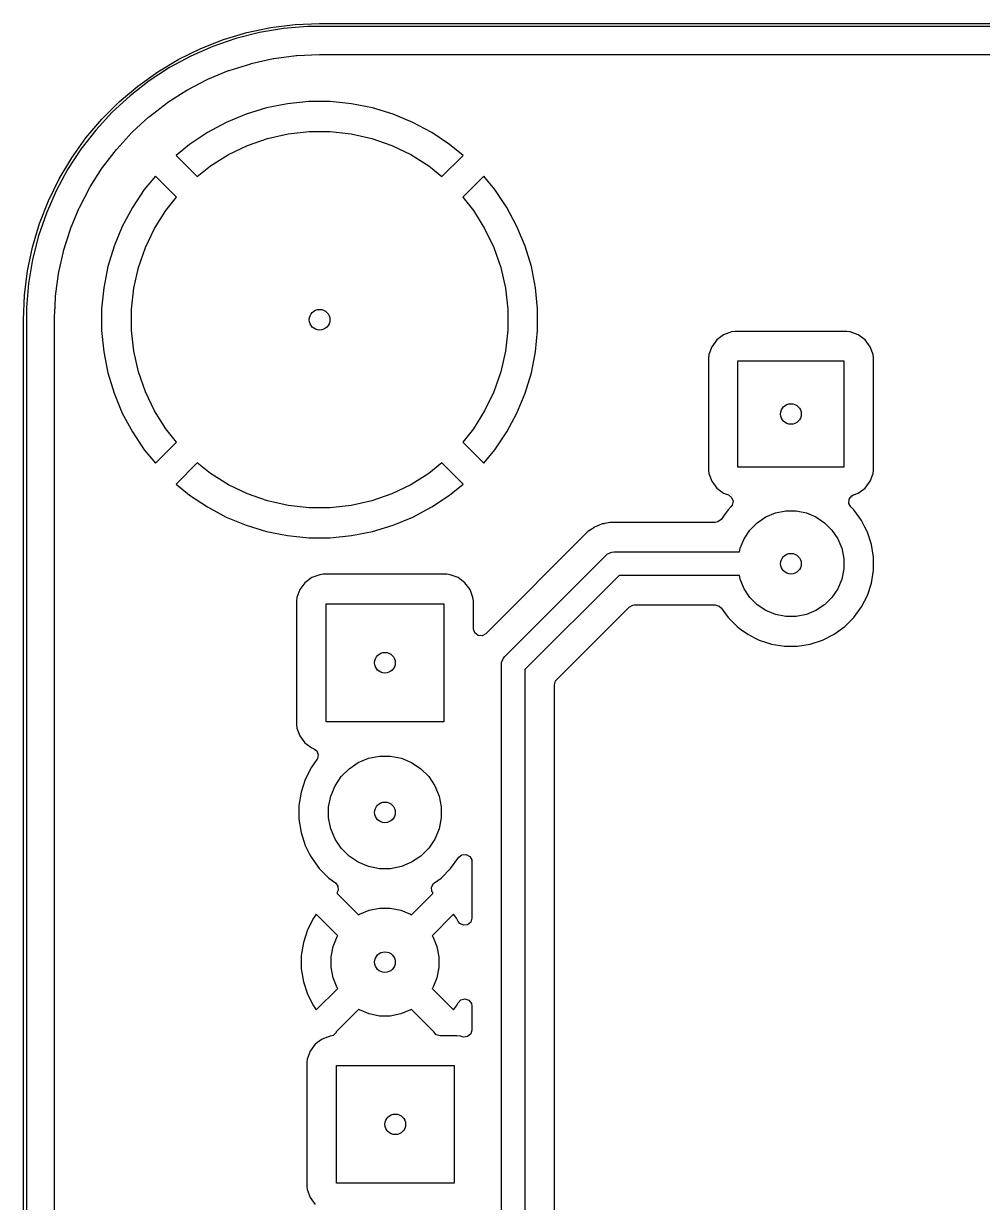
# Model space of a CAD drawing. Header units: millimetres. Extents: x 121.3 to 153.8, y -119.7 to -62.2.
# Drawn here: x 121.27 to 137.55, y -82.19 to -62.18 of the extents above; entities that cross this region are included whole.
import ezdxf

# ---------------------------------------------------------------- set-up
doc = ezdxf.new("R2010")
doc.units = ezdxf.units.MM
doc.layers.add('BLACK', color=250, linetype='CONTINUOUS')

msp = doc.modelspace()

# ---------------------------------------------------------------- linework, layer by layer
at = {"layer": 'BLACK', "linetype": 'CONTINUOUS'}
for p, q in [((125.472912, -62.253534), (125.885039, -62.202163)), ((125.885039, -62.202163), (126.3, -62.185)), ((126.3, -62.185), (148.8, -62.185)), ((124.668385, -62.457268), (125.066435, -62.338764)), ((125.278181, -62.336721), (124.879239, -62.437747)), ((125.066435, -62.338764), (125.472912, -62.253534)), ((125.684103, -62.268985), (125.278181, -62.336721)), ((126.094232, -62.235), (125.684103, -62.268985)), ((126.3, -62.235), (126.094232, -62.235)), ((148.8, -62.235), (126.3, -62.235)), ((123.908364, -62.790644), (124.28148, -62.608239)), ((124.490002, -62.571372), (124.113129, -62.736684)), ((124.28148, -62.608239), (124.668385, -62.457268)), ((124.879239, -62.437747), (124.490002, -62.571372)), ((123.551585, -63.003238), (123.908364, -62.790644)), ((124.113129, -62.736684), (123.751195, -62.932553)), ((125.140709, -62.862649), (125.513405, -62.780025)), ((125.513405, -62.780025), (125.524025, -62.778152)), ((125.524025, -62.778152), (125.902495, -62.728326)), ((125.902495, -62.728326), (125.913226, -62.727386)), ((125.913226, -62.727386), (126.297297, -62.710617)), ((126.297297, -62.710617), (126.302706, -62.7105)), ((126.302706, -62.7105), (126.365892, -62.7105)), ((126.365892, -62.7105), (148.734108, -62.7105)), ((123.213581, -63.244569), (123.551585, -63.003238)), ((123.751195, -62.932553), (123.406671, -63.157641)), ((124.403412, -63.130003), (124.756095, -62.983917)), ((124.756095, -62.983917), (124.766227, -62.98023)), ((124.766227, -62.98023), (125.130295, -62.86544)), ((125.130295, -62.86544), (125.140709, -62.862649)), ((123.406671, -63.157641), (123.081912, -63.410411)), ((124.055045, -63.310822), (124.393638, -63.134561)), ((124.393638, -63.134561), (124.403412, -63.130003)), ((123.081912, -63.410411), (122.779136, -63.689136)), ((122.89666, -63.512987), (123.213581, -63.244569)), ((123.723744, -63.521325), (124.0457, -63.316217)), ((124.0457, -63.316217), (124.055045, -63.310822)), ((122.602987, -63.80666), (122.89666, -63.512987)), ((123.41206, -63.759896), (123.714905, -63.527515)), ((123.714905, -63.527515), (123.723744, -63.521325)), ((125.756443, -63.545632), (125.399909, -63.61655)), ((126.118234, -63.51), (125.756443, -63.545632)), ((126.481766, -63.51), (126.118234, -63.51)), ((126.843556, -63.545632), (126.481766, -63.51)), ((127.20009, -63.61655), (126.843556, -63.545632)), ((122.334569, -64.123581), (122.602987, -63.80666)), ((122.779136, -63.689136), (122.500411, -63.991912)), ((123.122352, -64.024726), (123.403791, -63.766834)), ((123.403791, -63.766834), (123.41206, -63.759896)), ((125.052002, -63.722086), (124.716135, -63.861207)), ((125.399898, -63.616553), (125.052002, -63.722086)), ((125.399909, -63.61655), (125.399898, -63.616553)), ((127.200101, -63.616553), (127.20009, -63.61655)), ((127.547997, -63.722086), (127.200101, -63.616553)), ((127.883864, -63.861207), (127.547997, -63.722086)), ((122.500411, -63.991912), (122.247641, -64.316671)), ((124.71613, -63.861209), (124.395537, -64.03257)), ((124.716135, -63.861207), (124.71613, -63.861209)), ((127.883869, -63.861209), (127.883864, -63.861207)), ((128.204462, -64.03257), (127.883869, -63.861209)), ((122.093238, -64.461585), (122.334569, -64.123581)), ((122.856834, -64.313791), (123.114726, -64.032352)), ((123.114726, -64.032352), (123.122352, -64.024726)), ((124.395519, -64.032581), (124.093258, -64.234545)), ((124.395537, -64.03257), (124.395519, -64.032581)), ((125.075413, -64.253585), (125.414126, -64.135065)), ((125.414126, -64.135065), (125.76398, -64.055213)), ((125.76398, -64.055213), (126.120575, -64.015034)), ((126.120575, -64.015034), (126.479425, -64.015034)), ((126.479425, -64.015034), (126.83602, -64.055213)), ((126.83602, -64.055213), (127.185874, -64.135065)), ((127.185874, -64.135065), (127.524587, -64.253585)), ((128.20448, -64.032581), (128.204462, -64.03257)), ((128.50675, -64.234551), (128.20448, -64.032581)), ((122.247641, -64.316671), (122.022553, -64.661195)), ((122.617515, -64.624905), (122.849896, -64.32206)), ((122.849896, -64.32206), (122.856834, -64.313791)), ((124.093254, -64.234548), (123.865233, -64.421679)), ((124.093258, -64.234545), (124.093254, -64.234548)), ((124.448252, -64.600205), (124.7521, -64.409285)), ((124.7521, -64.409285), (125.075413, -64.253585)), ((127.524587, -64.253585), (127.8479, -64.409285)), ((127.8479, -64.409285), (128.151748, -64.600205)), ((128.734765, -64.421678), (128.50675, -64.234551)), ((121.880644, -64.818364), (122.093238, -64.461585)), ((123.865233, -64.421679), (123.865233, -64.42168)), ((123.865233, -64.42168), (124.223217, -64.779664)), ((124.223217, -64.779664), (124.448252, -64.600205)), ((128.151748, -64.600205), (128.376781, -64.779663)), ((128.376781, -64.779663), (128.734766, -64.421679)), ((128.734766, -64.421679), (128.734765, -64.421678)), ((122.022553, -64.661195), (121.826684, -65.023129)), ((122.406217, -64.9557), (122.611325, -64.633744)), ((122.611325, -64.633744), (122.617515, -64.624905)), ((123.511679, -64.775233), (123.324548, -65.003254)), ((123.51168, -64.775233), (123.511679, -64.775233)), ((123.869664, -65.133217), (123.51168, -64.775233)), ((129.088319, -64.775232), (128.730334, -65.133216)), ((129.08832, -64.775233), (129.088319, -64.775232)), ((129.275448, -65.003249), (129.08832, -64.775233)), ((121.698239, -65.19148), (121.880644, -64.818364)), ((122.224561, -65.303638), (122.400822, -64.965045)), ((122.400822, -64.965045), (122.406217, -64.9557)), ((123.324545, -65.003258), (123.122581, -65.305519)), ((123.324548, -65.003254), (123.324545, -65.003258)), ((129.477418, -65.305519), (129.275448, -65.003249)), ((121.547268, -65.578385), (121.698239, -65.19148)), ((121.826684, -65.023129), (121.661372, -65.400002)), ((123.690205, -65.358252), (123.869664, -65.133217)), ((128.730334, -65.133216), (128.909795, -65.358252)), ((121.661372, -65.400002), (121.527747, -65.789239)), ((122.073917, -65.666095), (122.220003, -65.313412)), ((122.220003, -65.313412), (122.224561, -65.303638)), ((123.12257, -65.305537), (122.951209, -65.62613)), ((123.122581, -65.305519), (123.12257, -65.305537)), ((123.499285, -65.6621), (123.690205, -65.358252)), ((128.909795, -65.358252), (129.100715, -65.6621)), ((129.477429, -65.305537), (129.477418, -65.305519)), ((129.64879, -65.62613), (129.477429, -65.305537)), ((121.428764, -65.976435), (121.547268, -65.578385)), ((121.527747, -65.789239), (121.426721, -66.188181)), ((121.95544, -66.040295), (122.07023, -65.676227)), ((122.07023, -65.676227), (122.073917, -65.666095)), ((122.951207, -65.626135), (122.812086, -65.962002)), ((122.951209, -65.62613), (122.951207, -65.626135)), ((123.343585, -65.985413), (123.499285, -65.6621)), ((129.100715, -65.6621), (129.256415, -65.985413)), ((129.648792, -65.626135), (129.64879, -65.62613)), ((129.787913, -65.962002), (129.648792, -65.626135)), ((121.343534, -66.382912), (121.428764, -65.976435)), ((122.812086, -65.962002), (122.706553, -66.309898)), ((123.225065, -66.324126), (123.343585, -65.985413)), ((129.256415, -65.985413), (129.374935, -66.324126)), ((129.893446, -66.309898), (129.787913, -65.962002)), ((121.426721, -66.188181), (121.358985, -66.594103)), ((121.870025, -66.423405), (121.952649, -66.050709)), ((121.952649, -66.050709), (121.95544, -66.040295)), ((121.292163, -66.795039), (121.343534, -66.382912)), ((122.70655, -66.309909), (122.635632, -66.666443)), ((122.706553, -66.309898), (122.70655, -66.309909)), ((123.145213, -66.67398), (123.225065, -66.324126)), ((129.374935, -66.324126), (129.454787, -66.67398)), ((129.893449, -66.309909), (129.893446, -66.309898)), ((129.964367, -66.666443), (129.893449, -66.309909)), ((121.358985, -66.594103), (121.325, -67.004232)), ((121.818326, -66.812495), (121.868152, -66.434025)), ((121.868152, -66.434025), (121.870025, -66.423405)), ((121.275, -67.21), (121.292163, -66.795039)), ((122.635632, -66.666443), (122.6, -67.028234)), ((123.105034, -67.030575), (123.145213, -66.67398)), ((129.454787, -66.67398), (129.494966, -67.030575)), ((130, -67.028234), (129.964367, -66.666443)), ((121.325, -67.004232), (121.325, -67.21)), ((121.808805, -67.019777), (121.810433, -66.982498)), ((121.810433, -66.982498), (121.817386, -66.823228)), ((121.817386, -66.823228), (121.818326, -66.812495)), ((121.275, -114.71), (121.275, -67.21)), ((121.325, -67.21), (121.325, -114.71)), ((121.8005, -67.212706), (121.800618, -67.207297)), ((121.800618, -67.207297), (121.808436, -67.028234)), ((121.808436, -67.028234), (121.808805, -67.019778)), ((121.808805, -67.019778), (121.808805, -67.019777)), ((122.6, -67.028234), (122.6, -67.391765)), ((123.105034, -67.389425), (123.105034, -67.030575)), ((129.494966, -67.030575), (129.494966, -67.389425)), ((130, -67.391765), (130, -67.028234)), ((121.8005, -88.351955), (121.8005, -67.212706)), ((122.6, -67.391765), (122.635632, -67.753556)), ((123.145213, -67.74602), (123.105034, -67.389425)), ((129.494966, -67.389425), (129.454787, -67.74602)), ((129.964367, -67.753556), (130, -67.391765)), ((133.352123, -67.409501), (133.292516, -67.415908)), ((133.352129, -67.4095), (133.352123, -67.409501)), ((135.247864, -67.4095), (133.352129, -67.4095)), ((135.247873, -67.4095), (135.247864, -67.4095)), ((135.247881, -67.4095), (135.247873, -67.4095)), ((135.247883, -67.409501), (135.247881, -67.4095)), ((135.307483, -67.415908), (135.247883, -67.409501)), ((133.042452, -67.552455), (132.956206, -67.667664)), ((133.042455, -67.552452), (133.042452, -67.552455)), ((133.157664, -67.466206), (133.042455, -67.552452)), ((133.157671, -67.466202), (133.157664, -67.466206)), ((133.292516, -67.415908), (133.157671, -67.466202)), ((135.442328, -67.466202), (135.307482, -67.415908)), ((135.307482, -67.415908), (135.307483, -67.415908)), ((135.442335, -67.466206), (135.442328, -67.466202)), ((135.557544, -67.552452), (135.442335, -67.466206)), ((135.557547, -67.552455), (135.557544, -67.552452)), ((135.643793, -67.667664), (135.557547, -67.552455)), ((122.635632, -67.753556), (122.70655, -68.11009)), ((123.225065, -68.095874), (123.145213, -67.74602)), ((129.454787, -67.74602), (129.374935, -68.095874)), ((129.893449, -68.11009), (129.964367, -67.753556)), ((132.905908, -67.802517), (132.899501, -67.862116)), ((132.956202, -67.667671), (132.905908, -67.802517)), ((132.956206, -67.667664), (132.956202, -67.667671)), ((135.643795, -67.667668), (135.643793, -67.667664)), ((135.643796, -67.667669), (135.643795, -67.667668)), ((135.694091, -67.802517), (135.643796, -67.667669)), ((135.700499, -67.862128), (135.694091, -67.802517)), ((132.899501, -67.862123), (132.8995, -67.862135)), ((132.8995, -67.862135), (132.8995, -69.75787)), ((132.899501, -67.862116), (132.899501, -67.862123)), ((133.4, -69.71), (133.4, -67.91)), ((133.4, -67.91), (135.2, -67.91)), ((135.2, -67.91), (135.2, -69.71)), ((135.700499, -67.862135), (135.700499, -67.862128)), ((135.7005, -69.757873), (135.700499, -67.862135)), ((122.70655, -68.11009), (122.706553, -68.110101)), ((122.706553, -68.110101), (122.812086, -68.457997)), ((123.343585, -68.434587), (123.225065, -68.095874)), ((129.374935, -68.095874), (129.256415, -68.434587)), ((129.787913, -68.457997), (129.893446, -68.110101)), ((129.893446, -68.110101), (129.893449, -68.11009)), ((122.812086, -68.457997), (122.951207, -68.793864)), ((123.499285, -68.7579), (123.343585, -68.434587)), ((129.256415, -68.434587), (129.100715, -68.7579)), ((129.648792, -68.793864), (129.787913, -68.457997)), ((122.951207, -68.793864), (122.951209, -68.793869)), ((122.951209, -68.793869), (123.12257, -69.114462)), ((123.690205, -69.061748), (123.499285, -68.7579)), ((129.100715, -68.7579), (128.909795, -69.061748)), ((129.477429, -69.114462), (129.64879, -68.793869)), ((129.64879, -68.793869), (129.648792, -68.793864)), ((123.12257, -69.114462), (123.122581, -69.11448)), ((123.122581, -69.11448), (123.324551, -69.41675)), ((123.869663, -69.286781), (123.690205, -69.061748)), ((128.909795, -69.061748), (128.730335, -69.286782)), ((129.275457, -69.416736), (129.477418, -69.11448)), ((129.477418, -69.11448), (129.477429, -69.114462)), ((123.511679, -69.644766), (123.869663, -69.286781)), ((128.730335, -69.286782), (129.088319, -69.644766)), ((123.324551, -69.41675), (123.511678, -69.644765)), ((129.08832, -69.644765), (129.275447, -69.41675)), ((129.275447, -69.41675), (129.275457, -69.416736)), ((123.511678, -69.644765), (123.511679, -69.644766)), ((124.223216, -69.640334), (123.865232, -69.998319)), ((124.448252, -69.819795), (124.223216, -69.640334)), ((128.376782, -69.640335), (128.151748, -69.819795)), ((128.734766, -69.998319), (128.376782, -69.640335)), ((129.088319, -69.644766), (129.08832, -69.644765)), ((132.8995, -69.75787), (132.899501, -69.757876)), ((132.899501, -69.757876), (132.905908, -69.817483)), ((135.2, -69.71), (133.4, -69.71)), ((135.694091, -69.817483), (135.7005, -69.757873)), ((123.865232, -69.998319), (123.865233, -69.99832)), ((123.865233, -69.99832), (124.093249, -70.185448)), ((124.7521, -70.010715), (124.448252, -69.819795)), ((125.075413, -70.166415), (124.7521, -70.010715)), ((127.8479, -70.010715), (127.524587, -70.166415)), ((128.151748, -69.819795), (127.8479, -70.010715)), ((128.50675, -70.185447), (128.734765, -69.99832)), ((128.734765, -69.99832), (128.734766, -69.998319)), ((132.905908, -69.817483), (132.956202, -69.952328)), ((132.956202, -69.952328), (132.956206, -69.952335)), ((132.956206, -69.952335), (133.042452, -70.067544)), ((135.557546, -70.067546), (135.643796, -69.952331)), ((135.643796, -69.952331), (135.694091, -69.817483)), ((124.093249, -70.185448), (124.395519, -70.387418)), ((125.414126, -70.284935), (125.075413, -70.166415)), ((127.524587, -70.166415), (127.185874, -70.284935)), ((128.20448, -70.387418), (128.506736, -70.185457)), ((128.506736, -70.185457), (128.50675, -70.185447)), ((133.042452, -70.067544), (133.042455, -70.067547)), ((133.042455, -70.067547), (133.157664, -70.153793)), ((133.157664, -70.153793), (133.157671, -70.153797)), ((133.157671, -70.153797), (133.23758, -70.183601)), ((133.23758, -70.183601), (133.293514, -70.225472)), ((135.28957, -70.256449), (135.331442, -70.200516)), ((135.331442, -70.200516), (135.36242, -70.183601)), ((135.36242, -70.183601), (135.442326, -70.153798)), ((135.442326, -70.153797), (135.442331, -70.153796)), ((135.442326, -70.153798), (135.442326, -70.153797)), ((135.442331, -70.153796), (135.557546, -70.067546)), ((124.395519, -70.387418), (124.395537, -70.387429)), ((124.395537, -70.387429), (124.71613, -70.55879)), ((125.76398, -70.364787), (125.414126, -70.284935)), ((126.120575, -70.404966), (125.76398, -70.364787)), ((126.479425, -70.404966), (126.120575, -70.404966)), ((126.83602, -70.364787), (126.479425, -70.404966)), ((127.185874, -70.284935), (126.83602, -70.364787)), ((127.883869, -70.55879), (128.204462, -70.387429)), ((128.204462, -70.387429), (128.20448, -70.387418)), ((133.281929, -70.387463), (133.231758, -70.437634)), ((133.30308, -70.359209), (133.281929, -70.387463)), ((133.293514, -70.225472), (133.317931, -70.290936)), ((133.317931, -70.290936), (133.30308, -70.359209)), ((135.284586, -70.326141), (135.28957, -70.256449)), ((135.318071, -70.387464), (135.284586, -70.326141)), ((135.368243, -70.437636), (135.318071, -70.387464)), ((124.71613, -70.55879), (124.716135, -70.558792)), ((124.716135, -70.558792), (125.052002, -70.697913)), ((127.547997, -70.697913), (127.883864, -70.558792)), ((127.883864, -70.558792), (127.883869, -70.55879)), ((133.114965, -70.598386), (133.059638, -70.641051)), ((133.182997, -70.504747), (133.114965, -70.598386)), ((133.231758, -70.437634), (133.182997, -70.504747)), ((133.729046, -70.654291), (133.875743, -70.556271)), ((133.875743, -70.556271), (134.038744, -70.488754)), ((134.038744, -70.488754), (134.211785, -70.454334)), ((134.211785, -70.454334), (134.388215, -70.454334)), ((134.388215, -70.454334), (134.561256, -70.488754)), ((134.561256, -70.488754), (134.724257, -70.556271)), ((134.724257, -70.556271), (134.870954, -70.654291)), ((135.368247, -70.437641), (135.368243, -70.437636)), ((135.456266, -70.55879), (135.368247, -70.437641)), ((135.497815, -70.615978), (135.456266, -70.55879)), ((125.052002, -70.697913), (125.399898, -70.803446)), ((125.399898, -70.803446), (125.399909, -70.803449)), ((125.399909, -70.803449), (125.756443, -70.874367)), ((126.843556, -70.874367), (127.20009, -70.803449)), ((127.20009, -70.803449), (127.200101, -70.803446)), ((127.200101, -70.803446), (127.547997, -70.697913)), ((130.853456, -70.805886), (129.121017, -72.538325)), ((130.935755, -70.750896), (130.853456, -70.805886)), ((130.93576, -70.750893), (130.935755, -70.750896)), ((130.94594, -70.744092), (130.93576, -70.750893)), ((130.968189, -70.729225), (130.94594, -70.744092)), ((131.042866, -70.698292), (130.968189, -70.729225)), ((131.095671, -70.67642), (131.042866, -70.698292)), ((131.122591, -70.671065), (131.095671, -70.67642)), ((131.134532, -70.668689), (131.122591, -70.671065)), ((131.134534, -70.668689), (131.134532, -70.668689)), ((131.231003, -70.6495), (131.134534, -70.668689)), ((133.014649, -70.6495), (131.231003, -70.6495)), ((133.059638, -70.641051), (133.014649, -70.6495)), ((133.506271, -70.925743), (133.604291, -70.779046)), ((133.604291, -70.779046), (133.729046, -70.654291)), ((134.870954, -70.654291), (134.995709, -70.779046)), ((134.995709, -70.779046), (135.093729, -70.925743)), ((135.555518, -70.729225), (135.497815, -70.615978)), ((135.597895, -70.812393), (135.555518, -70.729225)), ((125.756443, -70.874367), (126.118234, -70.91)), ((126.118234, -70.91), (126.481766, -70.91)), ((126.481766, -70.91), (126.843556, -70.874367)), ((133.438754, -71.088744), (133.506271, -70.925743)), ((135.093729, -70.925743), (135.161246, -71.088744)), ((135.597895, -70.812394), (135.597895, -70.812393)), ((135.666015, -71.022049), (135.597895, -70.812394)), ((129.444052, -72.923106), (131.158578, -71.208579)), ((131.158578, -71.208579), (131.188886, -71.183706)), ((131.188886, -71.183706), (131.260982, -71.153843)), ((131.260982, -71.153843), (131.3, -71.15)), ((131.3, -71.15), (133.426569, -71.15)), ((133.426569, -71.15), (133.438754, -71.088744)), ((135.161246, -71.088744), (135.195666, -71.261785)), ((135.7005, -71.239778), (135.666015, -71.022049)), ((135.195666, -71.261785), (135.195666, -71.438215)), ((135.7005, -71.460222), (135.7005, -71.239778)), ((126.166501, -71.586991), (126.051292, -71.673237)), ((126.166508, -71.586987), (126.166501, -71.586991)), ((126.301353, -71.536693), (126.166508, -71.586987)), ((126.36096, -71.530286), (126.301353, -71.536693)), ((126.360966, -71.530285), (126.36096, -71.530286)), ((128.456701, -71.530285), (126.360966, -71.530285)), ((128.45671, -71.530285), (128.456701, -71.530285)), ((128.456718, -71.530285), (128.45671, -71.530285)), ((128.45672, -71.530286), (128.456718, -71.530285)), ((128.51632, -71.536693), (128.45672, -71.530286)), ((128.651165, -71.586987), (128.516319, -71.536693)), ((128.516319, -71.536693), (128.51632, -71.536693)), ((128.651172, -71.586991), (128.651165, -71.586987)), ((128.766381, -71.673237), (128.651172, -71.586991)), ((131.382843, -71.55), (129.785473, -73.147369)), ((133.426569, -71.55), (131.382843, -71.55)), ((133.438754, -71.611256), (133.426569, -71.55)), ((133.506271, -71.774257), (133.438754, -71.611256)), ((135.161246, -71.611256), (135.093729, -71.774257)), ((135.195666, -71.438215), (135.161246, -71.611256)), ((135.666015, -71.677951), (135.7005, -71.460222)), ((125.965039, -71.788456), (125.914745, -71.923302)), ((125.965043, -71.788449), (125.965039, -71.788456)), ((126.051289, -71.67324), (125.965043, -71.788449)), ((126.051292, -71.673237), (126.051289, -71.67324)), ((128.766384, -71.67324), (128.766381, -71.673237)), ((128.85263, -71.788449), (128.766384, -71.67324)), ((128.852634, -71.788456), (128.85263, -71.788449)), ((128.889614, -71.887606), (128.852634, -71.788456)), ((133.604291, -71.920954), (133.506271, -71.774257)), ((135.093729, -71.774257), (134.995709, -71.920954)), ((135.597895, -71.887606), (135.666015, -71.677951)), ((125.908338, -71.982908), (125.908337, -71.98292)), ((125.908337, -71.98292), (125.908337, -74.078655)), ((125.914745, -71.923302), (125.908338, -71.982901)), ((125.908338, -71.982901), (125.908338, -71.982908)), ((128.902928, -71.923302), (128.889614, -71.887606)), ((128.909334, -71.982901), (128.902928, -71.923302)), ((128.909335, -71.982908), (128.909334, -71.982901)), ((128.909336, -71.982914), (128.909335, -71.982908)), ((128.909336, -72.450644), (128.909336, -71.982914)), ((133.729046, -72.045709), (133.604291, -71.920954)), ((134.995709, -71.920954), (134.870954, -72.045709)), ((135.497815, -72.084022), (135.597895, -71.887606)), ((126.408837, -74.030785), (126.408837, -72.030785)), ((126.408837, -72.030785), (128.408837, -72.030785)), ((128.408837, -72.030785), (128.408837, -74.030785)), ((130.322292, -73.318364), (131.553837, -72.086819)), ((131.553837, -72.086819), (131.61516, -72.053334)), ((131.61516, -72.053334), (131.641518, -72.0505)), ((131.641518, -72.0505), (133.014649, -72.0505)), ((133.014649, -72.0505), (133.081688, -72.070185)), ((133.081688, -72.070185), (133.114964, -72.101611)), ((133.114964, -72.101611), (133.231753, -72.262358)), ((133.875743, -72.143729), (133.729046, -72.045709)), ((134.038744, -72.211246), (133.875743, -72.143729)), ((134.211785, -72.245666), (134.038744, -72.211246)), ((134.561256, -72.211246), (134.388215, -72.245666)), ((134.724257, -72.143729), (134.561256, -72.211246)), ((134.870954, -72.045709), (134.724257, -72.143729)), ((135.368242, -72.262365), (135.497815, -72.084022)), ((133.231753, -72.262358), (133.231758, -72.262365)), ((133.231758, -72.262365), (133.387636, -72.418243)), ((134.388215, -72.245666), (134.211785, -72.245666)), ((135.212365, -72.418242), (135.368242, -72.262365)), ((128.909652, -72.45949), (128.909336, -72.450644)), ((128.934069, -72.524954), (128.909652, -72.45949)), ((128.990002, -72.566826), (128.934069, -72.524954)), ((129.059694, -72.57181), (128.990002, -72.566826)), ((129.121017, -72.538325), (129.059694, -72.57181)), ((133.387636, -72.418243), (133.387641, -72.418247)), ((133.387641, -72.418247), (133.444408, -72.45949)), ((133.444408, -72.45949), (133.565978, -72.547815)), ((133.565978, -72.547815), (133.694375, -72.613237)), ((134.837606, -72.647895), (135.034022, -72.547815)), ((135.034022, -72.547815), (135.212365, -72.418242)), ((133.694375, -72.613237), (133.762393, -72.647895)), ((133.762393, -72.647895), (133.762396, -72.647896)), ((133.762396, -72.647896), (133.867221, -72.681955)), ((133.867221, -72.681955), (133.972049, -72.716015)), ((133.972049, -72.716015), (134.189778, -72.7505)), ((134.189778, -72.7505), (134.189779, -72.7505)), ((134.189779, -72.7505), (134.410221, -72.7505)), ((134.410221, -72.7505), (134.410222, -72.7505)), ((134.410222, -72.7505), (134.627951, -72.716015)), ((134.627951, -72.716015), (134.837606, -72.647895)), ((129.389316, -73.025509), (129.419179, -72.953413)), ((129.419179, -72.953413), (129.444052, -72.923106)), ((129.385473, -73.064527), (129.389316, -73.025509)), ((129.385473, -91.461568), (129.385473, -73.064527)), ((129.785473, -73.147369), (129.785473, -91.461428)), ((130.285973, -73.406045), (130.305658, -73.339006)), ((130.285973, -88.357442), (130.285973, -73.406045)), ((130.305658, -73.339006), (130.322292, -73.318364)), ((125.908337, -74.078655), (125.908338, -74.078661)), ((125.908338, -74.078661), (125.914745, -74.138268)), ((125.914745, -74.138268), (125.965039, -74.273113)), ((128.408837, -74.030785), (126.408837, -74.030785)), ((125.965039, -74.273113), (125.965043, -74.27312)), ((125.965043, -74.27312), (126.051289, -74.388329)), ((126.051289, -74.388329), (126.051292, -74.388332)), ((126.051292, -74.388332), (126.166501, -74.474578)), ((126.166501, -74.474578), (126.166504, -74.47458)), ((126.166504, -74.47458), (126.166505, -74.47458)), ((126.166505, -74.47458), (126.166506, -74.474581)), ((126.166506, -74.474581), (126.197303, -74.486067)), ((126.197303, -74.486067), (126.253235, -74.527937)), ((126.253235, -74.527937), (126.277653, -74.593401)), ((126.277653, -74.593401), (126.262802, -74.661674)), ((126.159708, -74.805311), (126.055337, -75.01015)), ((126.254287, -74.675134), (126.159708, -74.805311)), ((126.262802, -74.661674), (126.254287, -74.675134)), ((126.799819, -74.828695), (126.956296, -74.724141)), ((126.956296, -74.724141), (127.130164, -74.652122)), ((127.130164, -74.652122), (127.314741, -74.615408)), ((127.314741, -74.615408), (127.502933, -74.615408)), ((127.502933, -74.615408), (127.68751, -74.652122)), ((127.68751, -74.652122), (127.861378, -74.724141)), ((127.861378, -74.724141), (128.017855, -74.828695)), ((126.055337, -75.01015), (125.9843, -75.228779)), ((126.562193, -75.118244), (126.666747, -74.961767)), ((126.666747, -74.961767), (126.799819, -74.828695)), ((128.017855, -74.828695), (128.150927, -74.961767)), ((128.150927, -74.961767), (128.255481, -75.118244)), ((126.490174, -75.292112), (126.562193, -75.118244)), ((128.255481, -75.118244), (128.3275, -75.292112)), ((125.9843, -75.228782), (125.948337, -75.455841)), ((125.9843, -75.228779), (125.9843, -75.228782)), ((126.45346, -75.476689), (126.490174, -75.292112)), ((128.3275, -75.292112), (128.364214, -75.476689)), ((125.948337, -75.455841), (125.948337, -75.685728)), ((126.45346, -75.664881), (126.45346, -75.476689)), ((128.364214, -75.476689), (128.364214, -75.664881)), ((125.948337, -75.685728), (125.9843, -75.912787)), ((126.490174, -75.849458), (126.45346, -75.664881)), ((128.364214, -75.664881), (128.3275, -75.849458)), ((125.9843, -75.912787), (125.9843, -75.91279)), ((125.9843, -75.91279), (126.055337, -76.131419)), ((126.562193, -76.023326), (126.490174, -75.849458)), ((128.3275, -75.849458), (128.255481, -76.023326)), ((126.055337, -76.131419), (126.060351, -76.141259)), ((126.060351, -76.141259), (126.136082, -76.28989)), ((126.666747, -76.179803), (126.562193, -76.023326)), ((126.799819, -76.312875), (126.666747, -76.179803)), ((128.150927, -76.179803), (128.017855, -76.312875)), ((128.255481, -76.023326), (128.150927, -76.179803)), ((126.136082, -76.28989), (126.159708, -76.336257)), ((126.159708, -76.336257), (126.294824, -76.52223)), ((126.956296, -76.417429), (126.799819, -76.312875)), ((128.017855, -76.312875), (127.861378, -76.417429)), ((128.522849, -76.522231), (128.660655, -76.332556)), ((128.660655, -76.332556), (128.715984, -76.28989)), ((128.715984, -76.28989), (128.785598, -76.283911)), ((128.785598, -76.283911), (128.847393, -76.316516)), ((128.847393, -76.316516), (128.88175, -76.377355)), ((128.88175, -76.377355), (128.884973, -76.405441)), ((128.884973, -76.405441), (128.884973, -77.363548)), ((126.294824, -76.52223), (126.294828, -76.522235)), ((126.294828, -76.522235), (126.457386, -76.684793)), ((127.130164, -76.489448), (126.956296, -76.417429)), ((127.314741, -76.526162), (127.130164, -76.489448)), ((127.502933, -76.526162), (127.314741, -76.526162)), ((127.68751, -76.489448), (127.502933, -76.526162)), ((127.861378, -76.417429), (127.68751, -76.489448)), ((128.360289, -76.684792), (128.522844, -76.522237)), ((128.522844, -76.522237), (128.522846, -76.522233)), ((128.522846, -76.522233), (128.522849, -76.522231)), ((126.457386, -76.684793), (126.457391, -76.684797)), ((126.457391, -76.684797), (126.568465, -76.765497)), ((126.568465, -76.765497), (126.611131, -76.820827)), ((128.200562, -76.84119), (128.233167, -76.779395)), ((128.233167, -76.779395), (128.249202, -76.7655)), ((128.249202, -76.7655), (128.360289, -76.684792)), ((126.598563, -76.92559), (126.597004, -76.9454)), ((126.597004, -76.9454), (126.960686, -77.309082)), ((126.61711, -76.89044), (126.598563, -76.92559)), ((126.611131, -76.820827), (126.61711, -76.89044)), ((127.856985, -77.309081), (128.220669, -76.945399)), ((128.206541, -76.910803), (128.200562, -76.84119)), ((128.219242, -76.927274), (128.206541, -76.910803)), ((128.220669, -76.945399), (128.219242, -76.927274)), ((127.141775, -77.2304), (127.318661, -77.195215)), ((127.318661, -77.195215), (127.499013, -77.195215)), ((127.499013, -77.195215), (127.675899, -77.2304)), ((126.194342, -77.366546), (126.092869, -77.565696)), ((126.243451, -77.298952), (126.194342, -77.366546)), ((126.243452, -77.298952), (126.243451, -77.298952)), ((126.607134, -77.662634), (126.243452, -77.298952)), ((126.960686, -77.309082), (126.975152, -77.299417)), ((126.975152, -77.299417), (127.141775, -77.2304)), ((127.675899, -77.2304), (127.842522, -77.299417)), ((127.842522, -77.299417), (127.856985, -77.309081)), ((128.574221, -77.298951), (128.210538, -77.662633)), ((128.574221, -77.298952), (128.574221, -77.298951)), ((128.623333, -77.366547), (128.574221, -77.298952)), ((128.650489, -77.419843), (128.623333, -77.366547)), ((128.884973, -77.363548), (128.865288, -77.430587)), ((126.092869, -77.565696), (126.023802, -77.778266)), ((128.67977, -77.457261), (128.650489, -77.419843)), ((128.743326, -77.486286), (128.67977, -77.457261)), ((128.812484, -77.476342), (128.743326, -77.486286)), ((128.865288, -77.430587), (128.812484, -77.476342)), ((126.023802, -77.778266), (125.988837, -77.999023)), ((126.528452, -77.843723), (126.597469, -77.6771)), ((126.597469, -77.6771), (126.607134, -77.662634)), ((128.210538, -77.662633), (128.220205, -77.6771)), ((128.220205, -77.6771), (128.289222, -77.843723)), ((125.988837, -77.999023), (125.988837, -78.222546)), ((126.493267, -78.020609), (126.528452, -77.843723)), ((128.289222, -77.843723), (128.324407, -78.020609)), ((126.493267, -78.200961), (126.493267, -78.020609)), ((126.528452, -78.377847), (126.493267, -78.200961)), ((128.324407, -78.200961), (128.289222, -78.377847)), ((128.324407, -78.020609), (128.324407, -78.200961)), ((125.988837, -78.222546), (126.023802, -78.443303)), ((126.597469, -78.54447), (126.528452, -78.377847)), ((128.289222, -78.377847), (128.220205, -78.54447)), ((126.023802, -78.443303), (126.092869, -78.655873)), ((126.243451, -78.922617), (126.607133, -78.558934)), ((126.607133, -78.558934), (126.597469, -78.54447)), ((128.220205, -78.54447), (128.210539, -78.558935)), ((128.210539, -78.558935), (128.574221, -78.922617)), ((126.092869, -78.655873), (126.194344, -78.855027)), ((128.62333, -78.855026), (128.650488, -78.801726)), ((128.650488, -78.801726), (128.698462, -78.75093)), ((128.698462, -78.75093), (128.766283, -78.734135)), ((128.766283, -78.734135), (128.832418, -78.756672)), ((128.832418, -78.756672), (128.87587, -78.811387)), ((128.87587, -78.811387), (128.884973, -78.858021)), ((126.194344, -78.855027), (126.243451, -78.922616)), ((126.243451, -78.922616), (126.243451, -78.922617)), ((126.960686, -78.912487), (126.582145, -79.291027)), ((126.975152, -78.922153), (126.960686, -78.912487)), ((127.141775, -78.99117), (126.975152, -78.922153)), ((127.318661, -79.026355), (127.141775, -78.99117)), ((127.675899, -78.99117), (127.499013, -79.026355)), ((127.842522, -78.922153), (127.675899, -78.99117)), ((127.856987, -78.912487), (127.842522, -78.922153)), ((128.236969, -79.292469), (127.856987, -78.912487)), ((128.574221, -78.922616), (128.62333, -78.855026)), ((128.574221, -78.922617), (128.574221, -78.922616)), ((128.884973, -78.858021), (128.884973, -79.262949)), ((127.499013, -79.026355), (127.318661, -79.026355)), ((126.476353, -79.369315), (126.341508, -79.419608)), ((126.483442, -79.368553), (126.476353, -79.369315)), ((126.530383, -79.353672), (126.483442, -79.368553)), ((126.579437, -79.303918), (126.530383, -79.353672)), ((126.582145, -79.291027), (126.579437, -79.303918)), ((128.280946, -79.343221), (128.236969, -79.292469)), ((128.347985, -79.362906), (128.280946, -79.343221)), ((128.631702, -79.362906), (128.347985, -79.362906)), ((128.63171, -79.362906), (128.631702, -79.362906)), ((128.631718, -79.362906), (128.63171, -79.362906)), ((128.63172, -79.362907), (128.631718, -79.362906)), ((128.691317, -79.369314), (128.63172, -79.362907)), ((128.717641, -79.379132), (128.691317, -79.369314)), ((128.743326, -79.385687), (128.717641, -79.379132)), ((128.812484, -79.375743), (128.743326, -79.385687)), ((128.865288, -79.329988), (128.812484, -79.375743)), ((128.884973, -79.262949), (128.865288, -79.329988)), ((126.226289, -79.505861), (126.140043, -79.62107)), ((126.226292, -79.505858), (126.226289, -79.505861)), ((126.341501, -79.419612), (126.226292, -79.505858)), ((126.341508, -79.419608), (126.341501, -79.419612)), ((126.089745, -79.755923), (126.083338, -79.815522)), ((126.140039, -79.621077), (126.089745, -79.755923)), ((126.140043, -79.62107), (126.140039, -79.621077)), ((126.083338, -79.815522), (126.083337, -79.815541)), ((126.083337, -79.815541), (126.083337, -81.911276)), ((126.583837, -81.863406), (126.583837, -79.863406)), ((126.583837, -79.863406), (128.583837, -79.863406)), ((128.583837, -79.863406), (128.583837, -81.863406)), ((126.083337, -81.911276), (126.083338, -81.911282)), ((126.083338, -81.911282), (126.089745, -81.970889)), ((126.089745, -81.970889), (126.140039, -82.105734)), ((128.583837, -81.863406), (126.583837, -81.863406)), ((126.140039, -82.105734), (126.140043, -82.105741)), ((126.140043, -82.105741), (126.226289, -82.22095))]:
    msp.add_line(p, q, dxfattribs=at)
at = {"layer": 'BLACK'}
for centre in [(126.3, -67.21), (126.3, -67.21), (134.3, -68.81), (134.3, -68.81), (134.3, -71.35), (134.3, -71.35), (127.408837, -73.030785), (127.408837, -73.030785), (127.408837, -75.570785), (127.408837, -75.570785), (127.408837, -78.110785), (127.408837, -78.110785), (127.583837, -80.863406), (127.583837, -80.863406)]:
    msp.add_circle(centre, 0.175, dxfattribs=at)
at = {"layer": 'WHITE'}
for centre in [(126.3, -67.21), (134.3, -68.81), (134.3, -71.35), (127.408837, -73.030785), (127.408837, -75.570785), (127.408837, -78.110785), (127.583837, -80.863406)]:
    msp.add_circle(centre, 0.175, dxfattribs=at)

doc.saveas('drawing.dxf')
